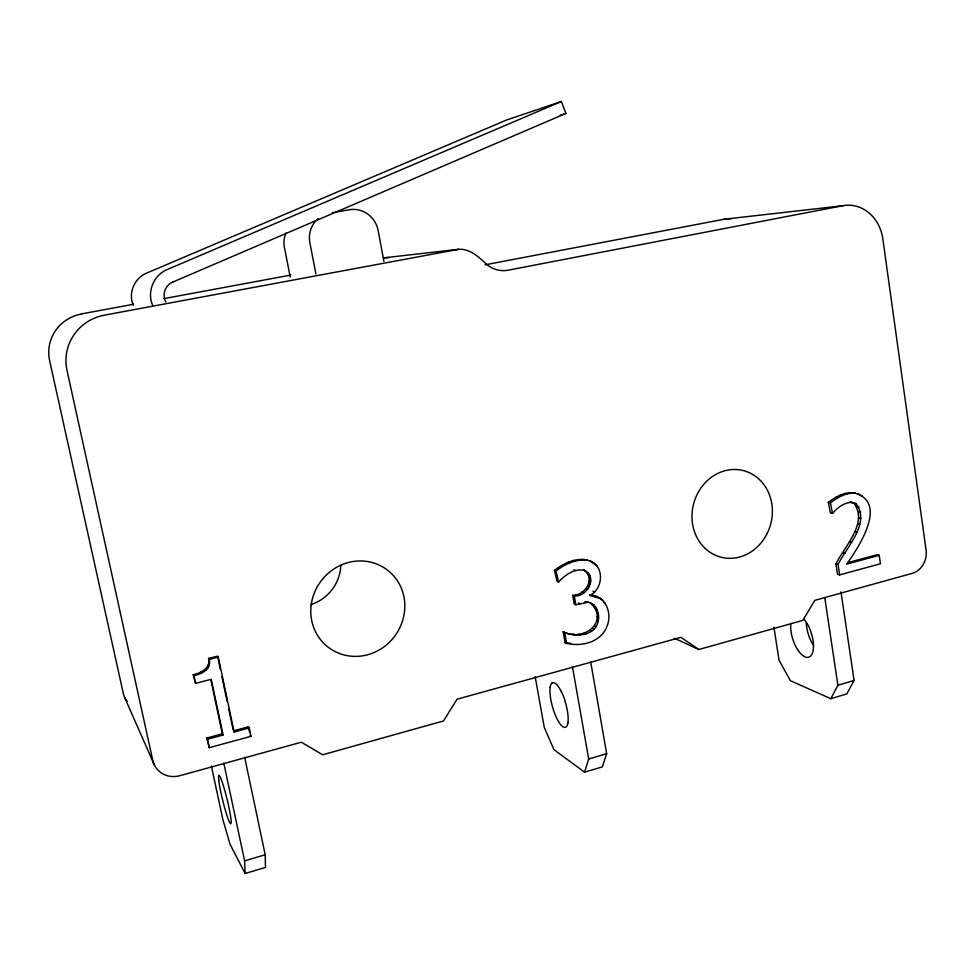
<?xml version="1.0" encoding="UTF-8"?>
<svg xmlns="http://www.w3.org/2000/svg" width="975" height="975" viewBox="0 0 975 975"><rect width="100%" height="100%" fill="white"/><g stroke="black" fill="none" stroke-linecap="round" stroke-linejoin="round"><path stroke-width="1.46" d="M223.08 735.004L211.246 679.283L195.536 683.365L193.233 674.688C201.057 673.03 210.892 668.119 208.589 658.418L217.571 656.126L218.29 657.089L234.11 732.018L249.198 727.935L250.965 736.332L209.296 747.679L206.798 738.051L222.349 733.846L223.08 735.004L207.492 739.221L206.798 738.051M193.233 674.688L193.903 675.699C201.74 674.042 211.599 669.106 209.296 659.38L208.589 658.418M589.485 594.994C605.438 594.994 612.69 613.251 606.925 626.425C600.917 642.635 580.076 647.485 565.086 642.805L563.148 631.776C584.062 642.562 610.106 621.051 590.143 602.745M563.148 631.776C574.799 637.345 595.457 636.602 598.297 620.843C600.039 611.764 595.006 601.551 584.805 601.88M572.715 595.323C585.451 595.652 596.115 577.663 583.574 569.912C598.236 576.006 587.986 596.773 574.299 596.054L572.715 595.323L574.238 604.037L575.823 604.793L586.414 602.623M839.621 574.897L837.488 574.251L835.953 563.867C844.508 546.207 868.372 523.258 853.99 503.246L850.042 501.93L856.16 503.722C870.565 523.782 846.641 546.78 838.086 564.476L839.621 574.897L880.449 563.782L879.231 555.323L877.025 554.738L847.409 562.733M535.165 676.747L544.282 727.447L553.958 749.653L584.573 772.188L588.693 759.013L572.423 666.571M590.631 661.537L606.669 753.687L602.318 766.886L584.573 772.188M773.931 627.23L779.025 660.087L790.311 680.635L830.797 698.697L837.891 685.242L824.813 597.894M840.974 591.874L854.088 680.453L846.812 693.92L830.797 698.697M600.71 598.613L589.753 595.469C603.232 589.168 604.829 566.012 589.692 560.93L594.689 563.635M828.311 502.393L830.42 502.868C837.586 497.408 846.129 492.375 855.489 493.204C845.544 490.949 835.916 496.604 828.311 502.393L830.383 512.923L832.504 513.423C837.452 507.622 844.228 502.296 852.199 502.393M591.313 561.576C578.76 555.896 564.513 562.538 554.495 570.363L557.066 581.368L558.602 582.075C565.098 574.75 574.945 567.779 585.183 570.582M554.495 570.363L556.03 571.045C564.915 564.062 576.176 558.699 587.742 560.43L586.121 559.784M172.66 282.116L565.963 113.405L561.368 101.51L506.391 120.071L146.299 273.256C134.367 278.277 127.92 293.329 133.331 305.236M561.368 101.51L166.944 269.661C153.562 275.303 146.555 292.293 152.795 305.541M560.296 115.196L565.963 113.405M211.417 766.082L222.885 819.658L230.039 844.24L245.139 873.49L265.444 867.433L265.2 854.758L244.688 757.356M245.139 873.49L244.603 860.864L265.2 854.758M588.693 759.013L606.669 753.687M837.891 685.242L854.088 680.453M674.261 638.211L698.843 649.496L802.778 620.405L814.868 600.332L912.186 573.373A19.39 16.538 -75.2 0 0 921.948 566.414A19.573 16.709 -75.2 0 0 925.555 558.821A19.39 16.538 -75.2 0 0 926.092 550.144L882.838 238.936A40.426 35.112 -87.7 0 0 871.808 215.536A40.816 35.453 -87.6 0 0 858.475 206.895A40.438 35.112 -87.7 0 0 842.583 205.762L724.169 219.229L485.014 264.834M879.231 555.323L846.739 564.111C858.463 547.548 889.334 501.345 853.32 492.753M249.198 727.935L248.406 726.789L233.342 730.86L234.11 732.018M209.296 659.38L218.29 657.089M842.583 205.762L508.207 270.185A28.494 26.678 84.6 0 1 486.488 264.188C478.798 257.059 469.987 248.491 458.591 249.32L383.516 257.875L389.244 257.595M81.412 313.926L133.758 304.212M163.666 298.667L290.794 275.084M332.341 212.721L349.355 209.747A25.435 24.412 72.9 0 1 360.457 210.442A25.679 24.655 72.9 0 1 369.939 215.853A25.435 24.412 72.9 0 1 378.142 230.563L383.918 261.373M458.591 249.32L104.349 315.169A47.726 46.556 13.2 0 0 76.952 330.915A48.177 46.995 13.1 0 0 67.397 349.196A47.726 46.556 13.1 0 0 67.019 370.512L152.795 760.5A23.315 21.535 -34.1 0 0 160.68 772.517A23.534 21.742 -34.1 0 0 169.589 776.234A23.315 21.535 -34.1 0 0 179.887 775.686L301.348 742.219L322.688 754.772L443.467 720.964L457.068 699.185L680.891 637.345L698.843 649.496M565.086 642.805L570.716 643.305M586.146 602.087L588.815 602.526M856.952 493.618L859.133 494.069M849.274 492.704L851.431 493.155M860.182 495.3L862.363 495.751M844.813 493.484L846.97 493.935M840.304 495.02L842.449 495.471M835.624 497.36L837.769 497.823M853.99 503.246L856.16 503.722M856.94 506.537L859.109 507.012M858.597 511.753L860.767 512.241M858.768 517.822L860.937 518.334M857.525 524.062L859.694 524.587M854.514 531.631L856.684 532.179M849.371 541.71L851.528 542.271M842.997 552.654L845.142 553.252M835.953 563.867L838.086 564.476M582.294 559.333L583.891 559.967M597.334 566.414L593.056 562.977M573.251 560.503L574.836 561.149M568.108 562.197L569.68 562.855M586.962 572.593L588.571 573.263M588.181 574.714L589.802 575.396M562.819 564.732L564.379 565.39M574.043 569.839L575.628 570.509M588.937 577.371L590.558 578.065M589.192 580.454L590.813 581.149M588.851 583.294L590.472 583.988M587.925 585.878L589.546 586.584M586.414 588.23L588.023 588.949M592.983 591.167L594.604 591.886M593.543 595.774L595.164 596.505M603.22 600.637L599.064 597.87M582.002 592.008L583.598 592.739M603.769 602.66L605.414 603.403M576.018 594.457L577.614 595.189M592.325 604.098L593.946 604.853M594.141 606.158L595.762 606.925M595.542 609.022L597.175 609.789M578.492 602.916L580.076 603.659M596.505 612.788L598.138 613.567M596.907 616.712L598.54 617.492M596.663 620.051L598.297 620.843M594.518 625.901L596.139 626.718M592.568 628.497L594.189 629.302M589.997 630.581L591.618 631.398M584.086 633.238L585.683 634.067M578.711 634.116L580.296 634.944M573.129 633.908L574.702 634.737M208.358 664.499L209.064 665.474M207.382 666.9L208.077 667.887M205.822 668.874L206.517 669.862M250.161 735.162L250.965 736.332M200.838 672.092L201.52 673.091M124.837 697.917L154.464 765.241M556.03 571.045L558.602 582.075M193.903 675.699L195.536 683.365M207.492 739.221L209.296 747.679M210.856 679.733L222.349 733.846M223.799 763.12L244.603 860.864M217.876 657.589L220.35 669.313M221.898 676.65L227.163 701.561M228.711 708.886L233.037 729.398M248.406 726.789L249.576 732.371M830.42 502.868L832.504 513.423M290.233 277.022L284.42 247.418A23.741 22.961 67.3 0 1 284.724 236.681A23.973 23.181 67.3 0 1 286.016 233.001M315.937 274.036L309.879 242.848A25.545 24.594 70.8 0 1 310.233 231.282A25.789 24.838 70.8 0 1 315.266 221.471A25.545 24.594 70.8 0 1 318.106 218.632M564.696 632.604L566.646 643.658M574.299 596.054L575.823 604.793M165.799 301.982A14.71 14.406 37.5 0 1 172.697 282.08M218.753 779.927A24.741 2.243 76.2 0 1 218.717 776.015M218.668 779.561A24.984 2.267 76.2 0 0 226.151 812.918A24.741 2.243 76.2 0 0 230.99 823.509A24.984 2.267 76.2 0 0 231.063 819.817A24.741 2.243 76.2 0 0 228.82 806.886A24.753 2.243 76.2 0 0 226.224 795.807A24.984 2.267 76.2 0 0 223.421 785.911M218.632 775.625A24.984 2.267 76.2 0 1 223.433 785.801M797.611 649.594A22.023 9.713 72.4 0 0 809.652 656.797A22.23 9.811 72.5 0 0 812.602 652.628A22.023 9.713 72.4 0 0 810.505 630.813M813.272 645.109A22.157 9.994 72.3 0 1 809.226 636.943A21.938 9.896 72.3 0 1 806.325 622.94M797.587 649.594A22.23 9.811 72.4 0 1 793.565 641.392A22.011 9.713 72.4 0 1 790.798 623.305M803.924 619.137A22.011 9.713 72.4 0 1 806.374 622.379A22.23 9.811 72.4 0 1 810.517 630.715M724.169 219.229A35.051 31.285 -88.8 0 1 731.433 218.79M57.964 327.454A40.743 39.536 13.8 0 1 81.278 314.084M58.086 327.271A41.121 39.914 13.8 0 0 49.969 342.786A40.743 39.536 13.8 0 0 49.664 360.86L123.386 693.834A19.878 18.598 -30.1 0 0 127.14 701.403M767.386 532.947A44.533 39.695 -75 0 0 764.961 486.123A44.96 40.073 -75 0 0 751.969 474.045A44.533 39.695 -75 0 0 725.705 470.547A44.533 39.695 -75 0 0 708.837 479.286A44.96 40.073 -75 0 0 697.052 494.593A44.533 39.695 -75 0 0 692.591 524.111A44.533 39.695 -75 0 0 699.77 542.173A44.96 40.073 -75 0 0 713.054 554.092A44.533 39.695 -75 0 0 755.905 548.182A44.96 40.085 -75 0 0 767.398 533.033M340.811 565.378A41.535 39.853 -48.1 0 1 336.29 582.867A41.937 40.243 -48.1 0 1 324.992 596.968A41.535 39.853 -48.1 0 1 310.964 604.597M399.518 628.29A48.445 45.837 -52.5 0 0 395.509 578.138A48.908 46.276 -52.5 0 0 380.006 565.488A48.445 45.849 -52.5 0 0 329.635 572.081A48.908 46.276 -52.5 0 0 316.217 588.778A48.445 45.849 -52.5 0 0 320.617 639.783A48.908 46.276 -52.5 0 0 336.485 652.238A48.445 45.837 -52.5 0 0 386.49 644.889A48.908 46.288 -52.5 0 0 399.543 628.375M551.911 683.243A23.156 6.801 74.2 0 1 561.137 691.348M564.732 700.245A23.156 6.801 74.2 0 1 567.889 722.987M561.161 691.043A23.376 6.874 74.2 0 1 564.793 700.026M550.192 687.29A23.156 6.801 74.2 0 0 553.325 709.568A23.376 6.874 74.2 0 0 556.847 718.392A23.156 6.801 74.2 0 0 562.831 726.668A23.156 6.801 74.2 0 0 566.109 726.972A23.376 6.874 74.2 0 0 567.913 722.938M550.18 687.241A23.376 6.874 74.2 0 1 551.887 683.061"/></g></svg>
